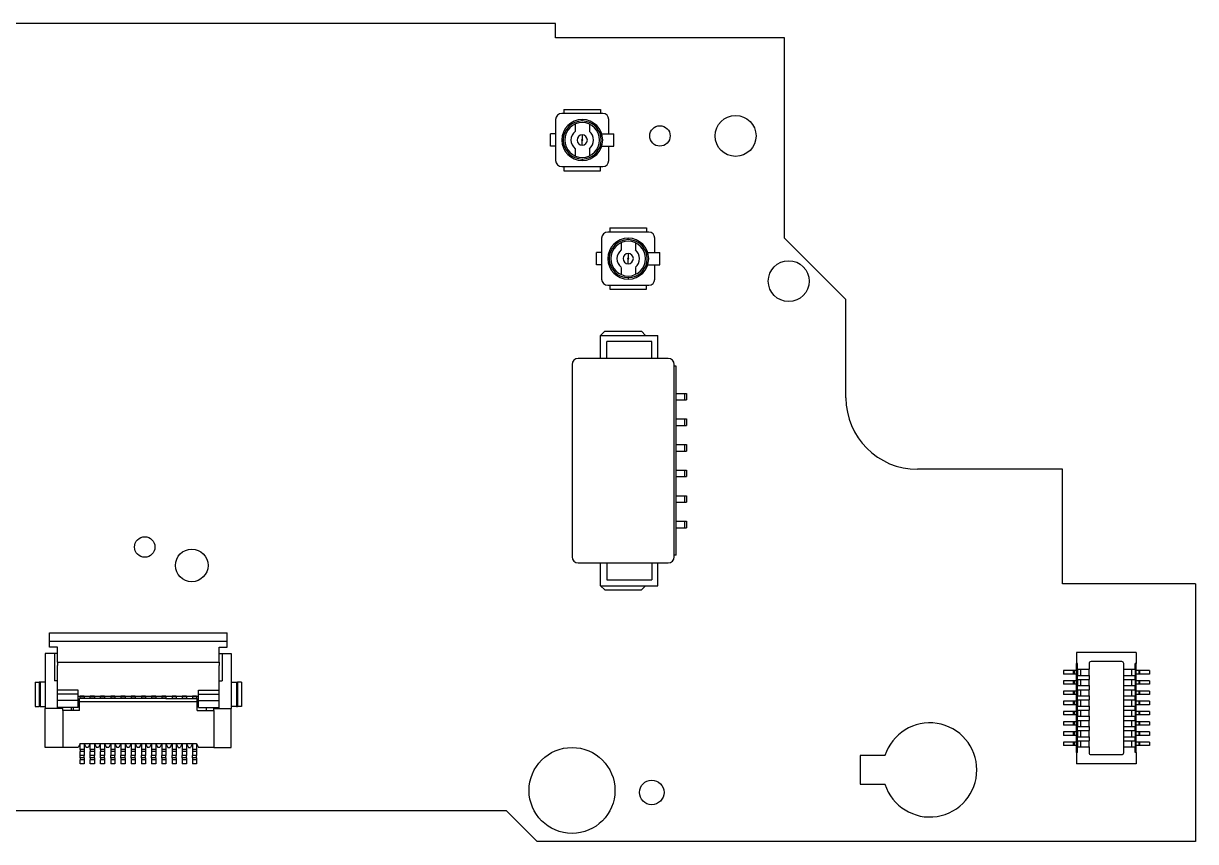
# Model space of a CAD drawing. Header units: millimetres. Extents: x -32 to 136, y -4 to 158.
# Drawn here: x 107.72 to 136.39, y 138.13 to 158.13 of the extents above; entities that cross this region are included whole.
import ezdxf

# ---------------------------------------------------------------- set-up
doc = ezdxf.new("R2010")
doc.units = ezdxf.units.MM

msp = doc.modelspace()

# ---------------------------------------------------------------- linework, layer by layer
at = {"color": 7, "linetype": 'Continuous', "lineweight": 25}
for p, q in [((120.741, 158.135), (86.641, 158.135)), ((120.741, 157.785), (120.741, 158.135)), ((126.341, 157.785), (120.741, 157.785)), ((126.341, 152.885), (126.341, 157.785)), ((120.941, 156.035), (121.841, 156.035)), ((120.941, 156.035), (120.941, 155.935)), ((121.841, 156.035), (121.841, 155.935)), ((120.741, 155.785), (120.741, 154.785)), ((121.891, 155.935), (120.891, 155.935)), ((121.216, 155.672), (121.216, 155.497)), ((121.391, 155.75), (121.391, 155.785)), ((121.566, 155.672), (121.566, 155.497)), ((122.041, 155.435), (122.041, 155.785)), ((120.616, 155.135), (120.616, 155.435)), ((120.741, 155.435), (120.616, 155.435)), ((121.391, 155.41), (121.391, 155.3)), ((121.868, 155.435), (122.041, 155.435)), ((122.041, 155.435), (122.166, 155.435)), ((122.166, 155.135), (122.166, 155.435)), ((120.741, 155.135), (120.616, 155.135)), ((121.391, 155.16), (121.391, 155.27)), ((121.868, 155.135), (122.041, 155.135)), ((122.041, 154.785), (122.041, 155.135)), ((122.041, 155.135), (122.166, 155.135)), ((121.216, 155.072), (121.216, 154.897)), ((121.391, 154.82), (121.391, 154.785)), ((121.566, 155.072), (121.566, 154.897)), ((120.891, 154.635), (121.891, 154.635)), ((120.941, 154.635), (120.941, 154.535)), ((120.941, 154.535), (121.841, 154.535)), ((121.841, 154.535), (121.841, 154.635)), ((122.066, 153.135), (122.066, 153.035)), ((122.066, 153.135), (122.966, 153.135)), ((122.966, 153.135), (122.966, 153.035)), ((121.866, 152.885), (121.866, 151.885)), ((123.016, 153.035), (122.016, 153.035)), ((122.516, 152.85), (122.516, 152.885)), ((123.166, 152.535), (123.166, 152.885)), ((127.841, 151.385), (126.341, 152.885)), ((121.741, 152.235), (121.741, 152.535)), ((121.866, 152.535), (121.741, 152.535)), ((122.341, 152.772), (122.341, 152.597)), ((122.516, 152.51), (122.516, 152.4)), ((122.691, 152.772), (122.691, 152.597)), ((122.993, 152.535), (123.166, 152.535)), ((123.166, 152.535), (123.291, 152.535)), ((123.291, 152.235), (123.291, 152.535)), ((121.866, 152.235), (121.741, 152.235)), ((122.516, 152.26), (122.516, 152.37)), ((122.993, 152.235), (123.166, 152.235)), ((123.166, 151.885), (123.166, 152.235)), ((123.166, 152.235), (123.291, 152.235)), ((122.341, 152.172), (122.341, 151.997)), ((122.691, 152.172), (122.691, 151.997)), ((122.016, 151.735), (123.016, 151.735)), ((122.066, 151.735), (122.066, 151.635)), ((122.516, 151.92), (122.516, 151.885)), ((122.966, 151.635), (122.966, 151.735)), ((122.066, 151.635), (122.966, 151.635)), ((127.841, 148.985), (127.841, 151.385)), ((121.841, 150.51), (121.941, 150.61)), ((121.841, 150.51), (123.241, 150.51)), ((121.841, 149.947), (121.841, 150.51)), ((121.941, 150.61), (122.841, 150.61)), ((122.941, 150.51), (122.841, 150.61)), ((123.241, 149.947), (123.241, 150.51)), ((123.091, 150.36), (121.991, 150.36)), ((121.991, 149.947), (121.991, 150.36)), ((123.091, 149.947), (123.091, 150.36)), ((123.491, 149.947), (121.291, 149.947)), ((121.141, 149.797), (121.141, 145.097)), ((123.641, 145.097), (123.641, 149.797)), ((123.691, 149.76), (123.641, 149.76)), ((123.691, 145.135), (123.691, 149.76)), ((123.691, 149.09), (123.891, 149.09)), ((123.891, 149.09), (123.891, 148.93)), ((123.891, 149.09), (123.941, 149.09)), ((123.941, 149.09), (123.941, 148.93)), ((123.691, 148.93), (123.891, 148.93)), ((123.891, 148.93), (123.941, 148.93)), ((123.691, 148.465), (123.891, 148.465)), ((123.691, 148.305), (123.891, 148.305)), ((123.891, 148.465), (123.891, 148.305)), ((123.891, 148.465), (123.941, 148.465)), ((123.891, 148.305), (123.941, 148.305)), ((123.941, 148.465), (123.941, 148.305)), ((123.691, 147.84), (123.891, 147.84)), ((123.691, 147.68), (123.891, 147.68)), ((123.891, 147.84), (123.891, 147.68)), ((123.891, 147.84), (123.941, 147.84)), ((123.891, 147.68), (123.941, 147.68)), ((123.941, 147.84), (123.941, 147.68)), ((123.691, 147.215), (123.891, 147.215)), ((123.891, 147.215), (123.891, 147.055)), ((123.891, 147.215), (123.941, 147.215)), ((123.941, 147.215), (123.941, 147.055)), ((133.141, 147.235), (129.591, 147.235)), ((133.141, 144.435), (133.141, 147.235)), ((123.691, 147.055), (123.891, 147.055)), ((123.891, 147.055), (123.941, 147.055)), ((123.691, 146.59), (123.891, 146.59)), ((123.891, 146.59), (123.891, 146.43)), ((123.891, 146.59), (123.941, 146.59)), ((123.941, 146.59), (123.941, 146.43)), ((123.691, 146.43), (123.891, 146.43)), ((123.891, 146.43), (123.941, 146.43)), ((123.691, 145.965), (123.891, 145.965)), ((123.891, 145.965), (123.891, 145.805)), ((123.891, 145.965), (123.941, 145.965)), ((123.941, 145.965), (123.941, 145.805)), ((123.691, 145.805), (123.891, 145.805)), ((123.891, 145.805), (123.941, 145.805)), ((123.691, 145.135), (123.641, 145.135)), ((121.291, 144.947), (123.491, 144.947)), ((121.841, 144.385), (121.841, 144.947)), ((121.991, 144.947), (121.991, 144.535)), ((123.091, 144.947), (123.091, 144.535)), ((123.241, 144.385), (123.241, 144.947)), ((121.991, 144.535), (123.091, 144.535)), ((121.841, 144.385), (123.241, 144.385)), ((121.841, 144.385), (121.941, 144.285)), ((121.941, 144.285), (122.841, 144.285)), ((122.941, 144.385), (122.841, 144.285)), ((136.391, 144.435), (133.141, 144.435)), ((136.391, 144.435), (136.391, 138.135)), ((108.359, 143.235), (112.709, 143.235)), ((108.359, 143.035), (108.359, 143.235)), ((112.709, 143.035), (112.709, 143.235)), ((108.359, 143.035), (112.709, 143.035)), ((108.359, 142.885), (108.359, 143.035)), ((108.559, 142.885), (108.359, 142.885)), ((108.559, 142.52), (108.559, 142.885)), ((112.509, 142.885), (112.709, 142.885)), ((112.509, 142.52), (112.509, 142.885)), ((112.709, 142.885), (112.709, 143.035)), ((133.481, 142.76), (133.481, 142.485)), ((134.941, 142.76), (133.481, 142.76)), ((134.941, 142.76), (134.941, 142.485)), ((108.259, 142.735), (108.259, 141.385)), ((108.484, 142.735), (108.259, 142.735)), ((108.484, 142.735), (108.484, 142.06)), ((108.559, 142.735), (108.484, 142.735)), ((108.559, 142.52), (112.509, 142.52)), ((108.559, 142.52), (108.559, 142.442)), ((112.509, 142.735), (112.584, 142.735)), ((112.509, 142.52), (112.509, 142.442)), ((112.584, 142.735), (112.584, 142.06)), ((112.584, 142.735), (112.809, 142.735)), ((112.809, 142.735), (112.809, 141.385)), ((133.506, 142.485), (133.481, 142.485)), ((133.481, 140.31), (133.481, 142.485)), ((133.506, 142.347), (133.506, 142.485)), ((133.786, 142.485), (133.786, 142.347)), ((134.586, 142.535), (133.836, 142.535)), ((134.636, 142.347), (134.636, 142.485)), ((134.941, 142.485), (134.916, 142.485)), ((134.916, 142.347), (134.916, 142.485)), ((134.941, 140.31), (134.941, 142.485)), ((108.559, 142.06), (108.559, 142.442)), ((112.509, 142.06), (112.509, 142.442)), ((133.161, 142.315), (133.161, 142.23)), ((133.401, 142.315), (133.161, 142.315)), ((133.401, 142.23), (133.161, 142.23)), ((133.401, 142.315), (133.401, 142.23)), ((133.421, 142.315), (133.401, 142.315)), ((133.421, 142.23), (133.401, 142.23)), ((133.421, 142.315), (133.421, 142.23)), ((133.481, 142.315), (133.421, 142.315)), ((133.481, 142.23), (133.421, 142.23)), ((133.506, 142.347), (133.786, 142.347)), ((133.506, 142.347), (133.506, 142.197)), ((133.506, 142.197), (133.786, 142.197)), ((133.506, 142.097), (133.506, 142.197)), ((133.586, 142.197), (133.586, 142.347)), ((133.786, 142.197), (133.786, 142.347)), ((133.786, 142.197), (133.786, 142.097)), ((134.636, 142.347), (134.916, 142.347)), ((134.636, 142.197), (134.636, 142.347)), ((134.636, 142.197), (134.916, 142.197)), ((134.636, 142.097), (134.636, 142.197)), ((134.836, 142.197), (134.836, 142.347)), ((134.916, 142.347), (134.916, 142.197)), ((134.916, 142.097), (134.916, 142.197)), ((135.001, 142.315), (134.941, 142.315)), ((135.001, 142.23), (134.941, 142.23)), ((135.001, 142.315), (135.001, 142.23)), ((135.021, 142.315), (135.001, 142.315)), ((135.021, 142.23), (135.001, 142.23)), ((135.021, 142.315), (135.021, 142.23)), ((135.261, 142.315), (135.021, 142.315)), ((135.261, 142.23), (135.021, 142.23)), ((135.261, 142.315), (135.261, 142.23)), ((108.009, 142.035), (108.109, 142.035)), ((108.009, 142.035), (108.009, 141.435)), ((108.109, 142.035), (108.109, 141.435)), ((108.134, 142.035), (108.109, 142.035)), ((108.134, 142.035), (108.134, 141.435)), ((108.259, 142.035), (108.134, 142.035)), ((108.559, 142.06), (108.484, 142.06)), ((108.559, 141.385), (108.559, 142.06)), ((112.509, 141.385), (112.509, 142.06)), ((112.509, 142.06), (112.584, 142.06)), ((112.809, 142.035), (112.934, 142.035)), ((112.934, 142.035), (112.934, 141.435)), ((112.934, 142.035), (112.959, 142.035)), ((113.059, 142.035), (112.959, 142.035)), ((112.959, 142.035), (112.959, 141.435)), ((113.059, 142.035), (113.059, 141.435)), ((133.161, 142.065), (133.161, 141.98)), ((133.401, 142.065), (133.161, 142.065)), ((133.401, 141.98), (133.161, 141.98)), ((133.401, 142.065), (133.401, 141.98)), ((133.421, 142.065), (133.401, 142.065)), ((133.421, 141.98), (133.401, 141.98)), ((133.421, 142.065), (133.421, 141.98)), ((133.481, 142.065), (133.421, 142.065)), ((133.481, 141.98), (133.421, 141.98)), ((133.506, 142.097), (133.786, 142.097)), ((133.506, 142.097), (133.506, 141.947)), ((133.506, 141.947), (133.786, 141.947)), ((133.506, 141.847), (133.506, 141.947)), ((133.586, 141.947), (133.586, 142.097)), ((133.786, 141.947), (133.786, 142.097)), ((133.786, 141.947), (133.786, 141.847)), ((134.636, 142.097), (134.916, 142.097)), ((134.636, 141.947), (134.636, 142.097)), ((134.636, 141.947), (134.916, 141.947)), ((134.636, 141.847), (134.636, 141.947)), ((134.836, 141.947), (134.836, 142.097)), ((134.916, 142.097), (134.916, 141.947)), ((134.916, 141.847), (134.916, 141.947)), ((135.001, 142.065), (134.941, 142.065)), ((135.001, 141.98), (134.941, 141.98)), ((135.001, 142.065), (135.001, 141.98)), ((135.021, 142.065), (135.001, 142.065)), ((135.021, 141.98), (135.001, 141.98)), ((135.021, 142.065), (135.021, 141.98)), ((135.261, 142.065), (135.021, 142.065)), ((135.261, 141.98), (135.021, 141.98)), ((135.261, 142.065), (135.261, 141.98)), ((109.059, 141.835), (108.559, 141.835)), ((109.059, 141.735), (108.559, 141.735)), ((109.059, 141.735), (109.059, 141.835)), ((109.059, 141.585), (109.059, 141.735)), ((109.059, 141.685), (109.109, 141.685)), ((109.109, 141.635), (109.096, 141.635)), ((109.096, 141.548), (109.096, 141.635)), ((109.209, 141.685), (109.109, 141.685)), ((109.109, 141.671), (109.109, 141.685)), ((109.209, 141.671), (109.109, 141.671)), ((109.109, 141.635), (109.109, 141.671)), ((109.11, 141.635), (109.109, 141.635)), ((109.207, 141.635), (109.11, 141.635)), ((109.36, 141.635), (109.207, 141.635)), ((109.209, 141.671), (109.209, 141.685)), ((109.209, 141.685), (109.359, 141.685)), ((109.209, 141.671), (109.209, 141.635)), ((109.459, 141.685), (109.359, 141.685)), ((109.359, 141.671), (109.359, 141.685)), ((109.359, 141.635), (109.359, 141.671)), ((109.459, 141.671), (109.359, 141.671)), ((109.457, 141.635), (109.36, 141.635)), ((109.61, 141.635), (109.457, 141.635)), ((109.459, 141.671), (109.459, 141.685)), ((109.459, 141.685), (109.609, 141.685)), ((109.459, 141.671), (109.459, 141.635)), ((109.709, 141.685), (109.609, 141.685)), ((109.609, 141.671), (109.609, 141.685)), ((109.609, 141.635), (109.609, 141.671)), ((109.709, 141.671), (109.609, 141.671)), ((109.707, 141.635), (109.61, 141.635)), ((109.86, 141.635), (109.707, 141.635)), ((109.709, 141.671), (109.709, 141.685)), ((109.709, 141.685), (109.859, 141.685)), ((109.709, 141.671), (109.709, 141.635)), ((109.959, 141.685), (109.859, 141.685)), ((109.859, 141.671), (109.859, 141.685)), ((109.859, 141.671), (109.859, 141.635)), ((109.959, 141.671), (109.859, 141.671)), ((109.957, 141.635), (109.86, 141.635)), ((110.11, 141.635), (109.957, 141.635)), ((109.959, 141.671), (109.959, 141.685)), ((109.959, 141.685), (110.109, 141.685)), ((109.959, 141.671), (109.959, 141.635)), ((110.209, 141.685), (110.109, 141.685)), ((110.109, 141.671), (110.109, 141.685)), ((110.109, 141.671), (110.109, 141.635)), ((110.209, 141.671), (110.109, 141.671)), ((110.207, 141.635), (110.11, 141.635)), ((110.36, 141.635), (110.207, 141.635)), ((110.209, 141.671), (110.209, 141.685)), ((110.209, 141.685), (110.359, 141.685)), ((110.209, 141.671), (110.209, 141.635)), ((110.459, 141.685), (110.359, 141.685)), ((110.359, 141.671), (110.359, 141.685)), ((110.359, 141.671), (110.359, 141.635)), ((110.459, 141.671), (110.359, 141.671)), ((110.457, 141.635), (110.36, 141.635)), ((110.61, 141.635), (110.457, 141.635)), ((110.459, 141.671), (110.459, 141.685)), ((110.459, 141.685), (110.609, 141.685)), ((110.459, 141.671), (110.459, 141.635)), ((110.709, 141.685), (110.609, 141.685)), ((110.609, 141.671), (110.609, 141.685)), ((110.609, 141.671), (110.609, 141.635)), ((110.709, 141.671), (110.609, 141.671)), ((110.707, 141.635), (110.61, 141.635)), ((110.86, 141.635), (110.707, 141.635)), ((110.709, 141.671), (110.709, 141.685)), ((110.709, 141.685), (110.859, 141.685)), ((110.709, 141.671), (110.709, 141.635)), ((110.959, 141.685), (110.859, 141.685)), ((110.859, 141.671), (110.859, 141.685)), ((110.859, 141.671), (110.859, 141.635)), ((110.959, 141.671), (110.859, 141.671)), ((110.957, 141.635), (110.86, 141.635)), ((111.11, 141.635), (110.957, 141.635)), ((110.959, 141.671), (110.959, 141.685)), ((110.959, 141.685), (111.109, 141.685)), ((110.959, 141.671), (110.959, 141.635)), ((111.209, 141.685), (111.109, 141.685)), ((111.109, 141.671), (111.109, 141.685)), ((111.109, 141.671), (111.109, 141.635)), ((111.209, 141.671), (111.109, 141.671)), ((111.207, 141.635), (111.11, 141.635)), ((111.207, 141.635), (111.36, 141.635)), ((111.209, 141.671), (111.209, 141.685)), ((111.209, 141.685), (111.359, 141.685)), ((111.209, 141.671), (111.209, 141.635)), ((111.459, 141.685), (111.359, 141.685)), ((111.359, 141.671), (111.359, 141.685)), ((111.359, 141.671), (111.359, 141.635)), ((111.459, 141.671), (111.359, 141.671)), ((111.36, 141.635), (111.457, 141.635)), ((111.457, 141.635), (111.61, 141.635)), ((111.459, 141.671), (111.459, 141.685)), ((111.459, 141.685), (111.609, 141.685)), ((111.459, 141.671), (111.459, 141.635)), ((111.709, 141.685), (111.609, 141.685)), ((111.609, 141.671), (111.609, 141.685)), ((111.609, 141.671), (111.609, 141.635)), ((111.709, 141.671), (111.609, 141.671)), ((111.61, 141.635), (111.707, 141.635)), ((111.707, 141.635), (111.86, 141.635)), ((111.709, 141.671), (111.709, 141.685)), ((111.709, 141.685), (111.859, 141.685)), ((111.709, 141.671), (111.709, 141.635)), ((111.959, 141.685), (111.859, 141.685)), ((111.859, 141.671), (111.859, 141.685)), ((111.859, 141.671), (111.859, 141.635)), ((111.959, 141.671), (111.859, 141.671)), ((111.86, 141.635), (111.971, 141.635)), ((111.959, 141.671), (111.959, 141.685)), ((111.959, 141.685), (112.009, 141.685)), ((111.959, 141.671), (111.959, 141.635)), ((111.971, 141.548), (111.971, 141.635)), ((112.009, 141.835), (112.509, 141.835)), ((112.009, 141.735), (112.009, 141.835)), ((112.009, 141.735), (112.509, 141.735)), ((112.009, 141.585), (112.009, 141.735)), ((133.161, 141.815), (133.161, 141.73)), ((133.401, 141.815), (133.161, 141.815)), ((133.401, 141.73), (133.161, 141.73)), ((133.401, 141.815), (133.401, 141.73)), ((133.421, 141.815), (133.401, 141.815)), ((133.421, 141.73), (133.401, 141.73)), ((133.481, 141.815), (133.421, 141.815)), ((133.421, 141.815), (133.421, 141.73)), ((133.481, 141.73), (133.421, 141.73)), ((133.506, 141.847), (133.786, 141.847)), ((133.506, 141.847), (133.506, 141.697)), ((133.506, 141.697), (133.786, 141.697)), ((133.506, 141.597), (133.506, 141.697)), ((133.586, 141.697), (133.586, 141.847)), ((133.786, 141.697), (133.786, 141.847)), ((133.786, 141.697), (133.786, 141.597)), ((134.636, 141.847), (134.916, 141.847)), ((134.636, 141.697), (134.636, 141.847)), ((134.636, 141.697), (134.916, 141.697)), ((134.636, 141.597), (134.636, 141.697)), ((134.836, 141.697), (134.836, 141.847)), ((134.916, 141.847), (134.916, 141.697)), ((134.916, 141.597), (134.916, 141.697)), ((135.001, 141.815), (134.941, 141.815)), ((135.001, 141.73), (134.941, 141.73)), ((135.001, 141.815), (135.001, 141.73)), ((135.021, 141.815), (135.001, 141.815)), ((135.021, 141.73), (135.001, 141.73)), ((135.021, 141.815), (135.021, 141.73)), ((135.261, 141.815), (135.021, 141.815)), ((135.261, 141.73), (135.021, 141.73)), ((135.261, 141.815), (135.261, 141.73)), ((108.009, 141.435), (108.109, 141.435)), ((108.134, 141.435), (108.109, 141.435)), ((108.134, 141.435), (108.259, 141.435)), ((108.559, 141.385), (108.259, 141.385)), ((108.259, 140.435), (108.259, 141.385)), ((109.059, 141.585), (108.559, 141.585)), ((108.947, 141.41), (108.559, 141.41)), ((108.684, 141.385), (108.559, 141.385)), ((108.684, 141.335), (108.684, 141.385)), ((109.096, 141.335), (108.684, 141.335)), ((108.684, 141.335), (108.684, 140.435)), ((108.891, 141.41), (108.891, 141.335)), ((109.059, 141.41), (108.947, 141.41)), ((108.947, 141.335), (108.947, 141.41)), ((109.059, 141.41), (109.059, 141.585)), ((109.096, 141.335), (109.096, 141.548)), ((111.971, 141.548), (109.096, 141.548)), ((111.971, 141.335), (111.971, 141.548)), ((111.971, 141.335), (112.384, 141.335)), ((112.009, 141.585), (112.509, 141.585)), ((112.009, 141.41), (112.009, 141.585)), ((112.009, 141.41), (112.197, 141.41)), ((112.197, 141.41), (112.509, 141.41)), ((112.197, 141.41), (112.197, 141.335)), ((112.384, 141.385), (112.509, 141.385)), ((112.384, 141.335), (112.384, 141.385)), ((112.384, 141.335), (112.384, 140.435)), ((112.509, 141.385), (112.809, 141.385)), ((112.934, 141.435), (112.809, 141.435)), ((112.809, 140.435), (112.809, 141.385)), ((112.934, 141.435), (112.959, 141.435)), ((113.059, 141.435), (112.959, 141.435)), ((133.161, 141.565), (133.161, 141.48)), ((133.401, 141.565), (133.161, 141.565)), ((133.401, 141.48), (133.161, 141.48)), ((133.401, 141.565), (133.401, 141.48)), ((133.421, 141.565), (133.401, 141.565)), ((133.421, 141.48), (133.401, 141.48)), ((133.481, 141.565), (133.421, 141.565)), ((133.421, 141.565), (133.421, 141.48)), ((133.481, 141.48), (133.421, 141.48)), ((133.506, 141.597), (133.786, 141.597)), ((133.506, 141.597), (133.506, 141.447)), ((133.506, 141.447), (133.786, 141.447)), ((133.506, 141.347), (133.506, 141.447)), ((133.506, 141.347), (133.786, 141.347)), ((133.506, 141.347), (133.506, 141.197)), ((133.586, 141.447), (133.586, 141.597)), ((133.586, 141.197), (133.586, 141.347)), ((133.786, 141.447), (133.786, 141.597)), ((133.786, 141.447), (133.786, 141.347)), ((133.786, 141.197), (133.786, 141.347)), ((134.636, 141.597), (134.916, 141.597)), ((134.636, 141.447), (134.636, 141.597)), ((134.636, 141.447), (134.916, 141.447)), ((134.636, 141.347), (134.636, 141.447)), ((134.636, 141.347), (134.916, 141.347)), ((134.636, 141.197), (134.636, 141.347)), ((134.836, 141.447), (134.836, 141.597)), ((134.836, 141.197), (134.836, 141.347)), ((134.916, 141.597), (134.916, 141.447)), ((134.916, 141.347), (134.916, 141.447)), ((134.916, 141.347), (134.916, 141.197)), ((135.001, 141.565), (134.941, 141.565)), ((135.001, 141.48), (134.941, 141.48)), ((135.001, 141.565), (135.001, 141.48)), ((135.021, 141.565), (135.001, 141.565)), ((135.021, 141.48), (135.001, 141.48)), ((135.021, 141.565), (135.021, 141.48)), ((135.261, 141.565), (135.021, 141.565)), ((135.261, 141.48), (135.021, 141.48)), ((135.261, 141.565), (135.261, 141.48)), ((133.161, 141.315), (133.161, 141.23)), ((133.401, 141.315), (133.161, 141.315)), ((133.401, 141.23), (133.161, 141.23)), ((133.161, 141.065), (133.161, 140.98)), ((133.401, 141.065), (133.161, 141.065)), ((133.401, 141.315), (133.401, 141.23)), ((133.421, 141.315), (133.401, 141.315)), ((133.421, 141.23), (133.401, 141.23)), ((133.401, 141.065), (133.401, 140.98)), ((133.421, 141.065), (133.401, 141.065)), ((133.481, 141.315), (133.421, 141.315)), ((133.421, 141.315), (133.421, 141.23)), ((133.481, 141.23), (133.421, 141.23)), ((133.481, 141.065), (133.421, 141.065)), ((133.421, 141.065), (133.421, 140.98)), ((133.506, 141.197), (133.786, 141.197)), ((133.506, 141.097), (133.506, 141.197)), ((133.506, 141.097), (133.786, 141.097)), ((133.506, 141.097), (133.506, 140.947)), ((133.586, 140.947), (133.586, 141.097)), ((133.786, 141.197), (133.786, 141.097)), ((133.786, 140.947), (133.786, 141.097)), ((134.636, 141.197), (134.916, 141.197)), ((134.636, 141.097), (134.636, 141.197)), ((134.636, 141.097), (134.916, 141.097)), ((134.636, 140.947), (134.636, 141.097)), ((134.836, 140.947), (134.836, 141.097)), ((134.916, 141.097), (134.916, 141.197)), ((134.916, 141.097), (134.916, 140.947)), ((135.001, 141.315), (134.941, 141.315)), ((135.001, 141.23), (134.941, 141.23)), ((135.001, 141.065), (134.941, 141.065)), ((135.001, 141.315), (135.001, 141.23)), ((135.021, 141.315), (135.001, 141.315)), ((135.021, 141.23), (135.001, 141.23)), ((135.001, 141.065), (135.001, 140.98)), ((135.021, 141.065), (135.001, 141.065)), ((135.021, 141.315), (135.021, 141.23)), ((135.261, 141.315), (135.021, 141.315)), ((135.261, 141.23), (135.021, 141.23)), ((135.021, 141.065), (135.021, 140.98)), ((135.261, 141.065), (135.021, 141.065)), ((135.261, 141.315), (135.261, 141.23)), ((135.261, 141.065), (135.261, 140.98)), ((133.401, 140.98), (133.161, 140.98)), ((133.161, 140.815), (133.161, 140.73)), ((133.401, 140.815), (133.161, 140.815)), ((133.421, 140.98), (133.401, 140.98)), ((133.401, 140.815), (133.401, 140.73)), ((133.421, 140.815), (133.401, 140.815)), ((133.481, 140.98), (133.421, 140.98)), ((133.481, 140.815), (133.421, 140.815)), ((133.421, 140.815), (133.421, 140.73)), ((133.506, 140.947), (133.786, 140.947)), ((133.506, 140.847), (133.506, 140.947)), ((133.506, 140.847), (133.786, 140.847)), ((133.506, 140.847), (133.506, 140.697)), ((133.586, 140.697), (133.586, 140.847)), ((133.786, 140.947), (133.786, 140.847)), ((133.786, 140.697), (133.786, 140.847)), ((134.636, 140.947), (134.916, 140.947)), ((134.636, 140.847), (134.636, 140.947)), ((134.636, 140.847), (134.916, 140.847)), ((134.636, 140.697), (134.636, 140.847)), ((134.836, 140.697), (134.836, 140.847)), ((134.916, 140.847), (134.916, 140.947)), ((134.916, 140.847), (134.916, 140.697)), ((135.001, 140.98), (134.941, 140.98)), ((135.001, 140.815), (134.941, 140.815)), ((135.021, 140.98), (135.001, 140.98)), ((135.001, 140.815), (135.001, 140.73)), ((135.021, 140.815), (135.001, 140.815)), ((135.261, 140.98), (135.021, 140.98)), ((135.021, 140.815), (135.021, 140.73)), ((135.261, 140.815), (135.021, 140.815)), ((135.261, 140.815), (135.261, 140.73)), ((109.109, 140.532), (109.059, 140.435)), ((109.109, 140.535), (111.957, 140.535)), ((109.109, 140.532), (109.109, 140.535)), ((109.109, 140.385), (109.109, 140.532)), ((109.209, 140.535), (109.209, 140.385)), ((109.209, 140.532), (109.259, 140.435)), ((109.359, 140.532), (109.309, 140.435)), ((109.359, 140.385), (109.359, 140.535)), ((109.459, 140.535), (109.459, 140.385)), ((109.459, 140.532), (109.509, 140.435)), ((109.609, 140.532), (109.559, 140.435)), ((109.609, 140.385), (109.609, 140.535)), ((109.709, 140.535), (109.709, 140.385)), ((109.709, 140.532), (109.759, 140.435)), ((109.859, 140.532), (109.809, 140.435)), ((109.859, 140.535), (109.859, 140.385)), ((109.959, 140.535), (109.959, 140.385)), ((109.959, 140.532), (110.009, 140.435)), ((110.109, 140.532), (110.059, 140.435)), ((110.109, 140.535), (110.109, 140.385)), ((110.209, 140.535), (110.209, 140.385)), ((110.209, 140.532), (110.259, 140.435)), ((110.359, 140.532), (110.309, 140.435)), ((110.359, 140.535), (110.359, 140.385)), ((110.459, 140.535), (110.459, 140.385)), ((110.459, 140.532), (110.509, 140.435)), ((110.609, 140.532), (110.559, 140.435)), ((110.609, 140.535), (110.609, 140.385)), ((110.709, 140.535), (110.709, 140.385)), ((110.709, 140.532), (110.759, 140.435)), ((110.859, 140.532), (110.809, 140.435)), ((110.859, 140.535), (110.859, 140.385)), ((110.959, 140.535), (110.959, 140.385)), ((110.959, 140.532), (111.009, 140.435)), ((111.109, 140.532), (111.059, 140.435)), ((111.109, 140.535), (111.109, 140.385)), ((111.209, 140.535), (111.209, 140.385)), ((111.209, 140.532), (111.259, 140.435)), ((111.359, 140.532), (111.309, 140.435)), ((111.359, 140.535), (111.359, 140.385)), ((111.459, 140.535), (111.459, 140.385)), ((111.459, 140.532), (111.509, 140.435)), ((111.609, 140.532), (111.559, 140.435)), ((111.609, 140.535), (111.609, 140.385)), ((111.709, 140.535), (111.709, 140.385)), ((111.709, 140.532), (111.759, 140.435)), ((111.859, 140.532), (111.809, 140.435)), ((111.859, 140.535), (111.859, 140.385)), ((111.957, 140.535), (112.009, 140.435)), ((111.959, 140.532), (111.959, 140.385)), ((133.401, 140.73), (133.161, 140.73)), ((133.161, 140.565), (133.161, 140.48)), ((133.401, 140.565), (133.161, 140.565)), ((133.401, 140.48), (133.161, 140.48)), ((133.421, 140.73), (133.401, 140.73)), ((133.401, 140.565), (133.401, 140.48)), ((133.421, 140.565), (133.401, 140.565)), ((133.421, 140.48), (133.401, 140.48)), ((133.481, 140.73), (133.421, 140.73)), ((133.481, 140.565), (133.421, 140.565)), ((133.421, 140.565), (133.421, 140.48)), ((133.481, 140.48), (133.421, 140.48)), ((133.506, 140.697), (133.786, 140.697)), ((133.506, 140.597), (133.506, 140.697)), ((133.506, 140.597), (133.786, 140.597)), ((133.506, 140.597), (133.506, 140.447)), ((133.586, 140.447), (133.586, 140.597)), ((133.786, 140.697), (133.786, 140.597)), ((133.786, 140.447), (133.786, 140.597)), ((134.636, 140.697), (134.916, 140.697)), ((134.636, 140.597), (134.636, 140.697)), ((134.636, 140.597), (134.916, 140.597)), ((134.636, 140.447), (134.636, 140.597)), ((134.836, 140.447), (134.836, 140.597)), ((134.916, 140.597), (134.916, 140.697)), ((134.916, 140.597), (134.916, 140.447)), ((135.001, 140.73), (134.941, 140.73)), ((135.001, 140.565), (134.941, 140.565)), ((135.001, 140.48), (134.941, 140.48)), ((135.021, 140.73), (135.001, 140.73)), ((135.001, 140.565), (135.001, 140.48)), ((135.021, 140.565), (135.001, 140.565)), ((135.021, 140.48), (135.001, 140.48)), ((135.261, 140.73), (135.021, 140.73)), ((135.021, 140.565), (135.021, 140.48)), ((135.261, 140.565), (135.021, 140.565)), ((135.261, 140.48), (135.021, 140.48)), ((135.261, 140.565), (135.261, 140.48)), ((108.684, 140.435), (108.259, 140.435)), ((109.059, 140.435), (108.684, 140.435)), ((109.209, 140.385), (109.109, 140.385)), ((109.109, 140.385), (109.109, 140.335)), ((109.209, 140.335), (109.109, 140.335)), ((109.109, 140.235), (109.109, 140.335)), ((109.209, 140.235), (109.109, 140.235)), ((109.109, 140.185), (109.109, 140.235)), ((109.209, 140.185), (109.109, 140.185)), ((109.109, 140.185), (109.109, 140.135)), ((109.209, 140.385), (109.209, 140.335)), ((109.209, 140.335), (109.209, 140.235)), ((109.209, 140.185), (109.209, 140.235)), ((109.209, 140.185), (109.209, 140.135)), ((109.309, 140.435), (109.259, 140.435)), ((109.459, 140.385), (109.359, 140.385)), ((109.359, 140.385), (109.359, 140.335)), ((109.459, 140.335), (109.359, 140.335)), ((109.359, 140.235), (109.359, 140.335)), ((109.459, 140.235), (109.359, 140.235)), ((109.359, 140.185), (109.359, 140.235)), ((109.459, 140.185), (109.359, 140.185)), ((109.359, 140.185), (109.359, 140.135)), ((109.459, 140.385), (109.459, 140.335)), ((109.459, 140.335), (109.459, 140.235)), ((109.459, 140.185), (109.459, 140.235)), ((109.459, 140.185), (109.459, 140.135)), ((109.559, 140.435), (109.509, 140.435)), ((109.709, 140.385), (109.609, 140.385)), ((109.609, 140.385), (109.609, 140.335)), ((109.709, 140.335), (109.609, 140.335)), ((109.609, 140.235), (109.609, 140.335)), ((109.709, 140.235), (109.609, 140.235)), ((109.609, 140.185), (109.609, 140.235)), ((109.709, 140.185), (109.609, 140.185)), ((109.609, 140.185), (109.609, 140.135)), ((109.709, 140.385), (109.709, 140.335)), ((109.709, 140.335), (109.709, 140.235)), ((109.709, 140.185), (109.709, 140.235)), ((109.709, 140.185), (109.709, 140.135)), ((109.809, 140.435), (109.759, 140.435)), ((109.959, 140.385), (109.859, 140.385)), ((109.859, 140.385), (109.859, 140.335)), ((109.959, 140.335), (109.859, 140.335)), ((109.859, 140.335), (109.859, 140.235)), ((109.959, 140.235), (109.859, 140.235)), ((109.859, 140.185), (109.859, 140.235)), ((109.959, 140.185), (109.859, 140.185)), ((109.859, 140.185), (109.859, 140.135)), ((109.959, 140.385), (109.959, 140.335)), ((109.959, 140.335), (109.959, 140.235)), ((109.959, 140.185), (109.959, 140.235)), ((109.959, 140.185), (109.959, 140.135)), ((110.059, 140.435), (110.009, 140.435)), ((110.209, 140.385), (110.109, 140.385)), ((110.109, 140.385), (110.109, 140.335)), ((110.209, 140.335), (110.109, 140.335)), ((110.109, 140.335), (110.109, 140.235)), ((110.209, 140.235), (110.109, 140.235)), ((110.109, 140.185), (110.109, 140.235)), ((110.209, 140.185), (110.109, 140.185)), ((110.109, 140.185), (110.109, 140.135)), ((110.209, 140.385), (110.209, 140.335)), ((110.209, 140.335), (110.209, 140.235)), ((110.209, 140.185), (110.209, 140.235)), ((110.209, 140.185), (110.209, 140.135)), ((110.309, 140.435), (110.259, 140.435)), ((110.459, 140.385), (110.359, 140.385)), ((110.359, 140.385), (110.359, 140.335)), ((110.459, 140.335), (110.359, 140.335)), ((110.359, 140.335), (110.359, 140.235)), ((110.459, 140.235), (110.359, 140.235)), ((110.359, 140.185), (110.359, 140.235)), ((110.459, 140.185), (110.359, 140.185)), ((110.359, 140.185), (110.359, 140.135)), ((110.459, 140.385), (110.459, 140.335)), ((110.459, 140.335), (110.459, 140.235)), ((110.459, 140.185), (110.459, 140.235)), ((110.459, 140.185), (110.459, 140.135)), ((110.559, 140.435), (110.509, 140.435)), ((110.709, 140.385), (110.609, 140.385)), ((110.609, 140.385), (110.609, 140.335)), ((110.709, 140.335), (110.609, 140.335)), ((110.609, 140.335), (110.609, 140.235)), ((110.709, 140.235), (110.609, 140.235)), ((110.609, 140.185), (110.609, 140.235)), ((110.709, 140.185), (110.609, 140.185)), ((110.609, 140.185), (110.609, 140.135)), ((110.709, 140.385), (110.709, 140.335)), ((110.709, 140.335), (110.709, 140.235)), ((110.709, 140.185), (110.709, 140.235)), ((110.709, 140.185), (110.709, 140.135)), ((110.809, 140.435), (110.759, 140.435)), ((110.959, 140.385), (110.859, 140.385)), ((110.859, 140.385), (110.859, 140.335)), ((110.959, 140.335), (110.859, 140.335)), ((110.859, 140.335), (110.859, 140.235)), ((110.959, 140.235), (110.859, 140.235)), ((110.859, 140.185), (110.859, 140.235)), ((110.959, 140.185), (110.859, 140.185)), ((110.859, 140.185), (110.859, 140.135)), ((110.959, 140.385), (110.959, 140.335)), ((110.959, 140.335), (110.959, 140.235)), ((110.959, 140.185), (110.959, 140.235)), ((110.959, 140.185), (110.959, 140.135)), ((111.059, 140.435), (111.009, 140.435)), ((111.209, 140.385), (111.109, 140.385)), ((111.109, 140.385), (111.109, 140.335)), ((111.209, 140.335), (111.109, 140.335)), ((111.109, 140.335), (111.109, 140.235)), ((111.209, 140.235), (111.109, 140.235)), ((111.109, 140.185), (111.109, 140.235)), ((111.209, 140.185), (111.109, 140.185)), ((111.109, 140.185), (111.109, 140.135)), ((111.209, 140.385), (111.209, 140.335)), ((111.209, 140.335), (111.209, 140.235)), ((111.209, 140.185), (111.209, 140.235)), ((111.209, 140.185), (111.209, 140.135)), ((111.259, 140.435), (111.309, 140.435)), ((111.459, 140.385), (111.359, 140.385)), ((111.359, 140.385), (111.359, 140.335)), ((111.459, 140.335), (111.359, 140.335)), ((111.359, 140.335), (111.359, 140.235)), ((111.459, 140.235), (111.359, 140.235)), ((111.359, 140.185), (111.359, 140.235)), ((111.459, 140.185), (111.359, 140.185)), ((111.359, 140.185), (111.359, 140.135)), ((111.459, 140.385), (111.459, 140.335)), ((111.459, 140.335), (111.459, 140.235)), ((111.459, 140.185), (111.459, 140.235)), ((111.459, 140.185), (111.459, 140.135)), ((111.509, 140.435), (111.559, 140.435)), ((111.709, 140.385), (111.609, 140.385)), ((111.609, 140.385), (111.609, 140.335)), ((111.709, 140.335), (111.609, 140.335)), ((111.609, 140.335), (111.609, 140.235)), ((111.709, 140.235), (111.609, 140.235)), ((111.609, 140.185), (111.609, 140.235)), ((111.709, 140.185), (111.609, 140.185)), ((111.609, 140.185), (111.609, 140.135)), ((111.709, 140.385), (111.709, 140.335)), ((111.709, 140.335), (111.709, 140.235)), ((111.709, 140.185), (111.709, 140.235)), ((111.709, 140.185), (111.709, 140.135)), ((111.759, 140.435), (111.809, 140.435)), ((111.959, 140.385), (111.859, 140.385)), ((111.859, 140.385), (111.859, 140.335)), ((111.959, 140.335), (111.859, 140.335)), ((111.859, 140.335), (111.859, 140.235)), ((111.959, 140.235), (111.859, 140.235)), ((111.859, 140.185), (111.859, 140.235)), ((111.959, 140.185), (111.859, 140.185)), ((111.859, 140.185), (111.859, 140.135)), ((111.959, 140.385), (111.959, 140.335)), ((111.959, 140.335), (111.959, 140.235)), ((111.959, 140.185), (111.959, 140.235)), ((111.959, 140.185), (111.959, 140.135)), ((112.384, 140.435), (112.009, 140.435)), ((112.384, 140.435), (112.809, 140.435)), ((128.191, 140.235), (128.191, 139.535)), ((128.796, 140.235), (128.191, 140.235)), ((133.506, 140.31), (133.481, 140.31)), ((133.481, 140.31), (133.481, 140.035)), ((133.506, 140.447), (133.786, 140.447)), ((133.506, 140.31), (133.506, 140.447)), ((133.786, 140.447), (133.786, 140.31)), ((133.836, 140.26), (134.586, 140.26)), ((134.636, 140.447), (134.916, 140.447)), ((134.636, 140.31), (134.636, 140.447)), ((134.916, 140.31), (134.916, 140.447)), ((134.941, 140.31), (134.916, 140.31)), ((134.941, 140.31), (134.941, 140.035)), ((109.209, 140.135), (109.109, 140.135)), ((109.109, 140.035), (109.109, 140.135)), ((109.209, 140.035), (109.109, 140.035)), ((109.209, 140.135), (109.209, 140.035)), ((109.459, 140.135), (109.359, 140.135)), ((109.359, 140.035), (109.359, 140.135)), ((109.459, 140.035), (109.359, 140.035)), ((109.459, 140.135), (109.459, 140.035)), ((109.709, 140.135), (109.609, 140.135)), ((109.609, 140.035), (109.609, 140.135)), ((109.709, 140.035), (109.609, 140.035)), ((109.709, 140.135), (109.709, 140.035)), ((109.959, 140.135), (109.859, 140.135)), ((109.859, 140.135), (109.859, 140.035)), ((109.959, 140.035), (109.859, 140.035)), ((109.959, 140.135), (109.959, 140.035)), ((110.209, 140.135), (110.109, 140.135)), ((110.109, 140.135), (110.109, 140.035)), ((110.209, 140.035), (110.109, 140.035)), ((110.209, 140.135), (110.209, 140.035)), ((110.459, 140.135), (110.359, 140.135)), ((110.359, 140.135), (110.359, 140.035)), ((110.459, 140.035), (110.359, 140.035)), ((110.459, 140.135), (110.459, 140.035)), ((110.709, 140.135), (110.609, 140.135)), ((110.609, 140.135), (110.609, 140.035)), ((110.709, 140.035), (110.609, 140.035)), ((110.709, 140.135), (110.709, 140.035)), ((110.959, 140.135), (110.859, 140.135)), ((110.859, 140.135), (110.859, 140.035)), ((110.959, 140.035), (110.859, 140.035)), ((110.959, 140.135), (110.959, 140.035)), ((111.209, 140.135), (111.109, 140.135)), ((111.109, 140.135), (111.109, 140.035)), ((111.209, 140.035), (111.109, 140.035)), ((111.209, 140.135), (111.209, 140.035)), ((111.459, 140.135), (111.359, 140.135)), ((111.359, 140.135), (111.359, 140.035)), ((111.459, 140.035), (111.359, 140.035)), ((111.459, 140.135), (111.459, 140.035)), ((111.709, 140.135), (111.609, 140.135)), ((111.609, 140.135), (111.609, 140.035)), ((111.709, 140.035), (111.609, 140.035)), ((111.709, 140.135), (111.709, 140.035)), ((111.959, 140.135), (111.859, 140.135)), ((111.859, 140.135), (111.859, 140.035)), ((111.959, 140.035), (111.859, 140.035)), ((111.959, 140.135), (111.959, 140.035)), ((134.941, 140.035), (133.481, 140.035)), ((128.191, 139.535), (128.796, 139.535)), ((119.541, 138.885), (105.916, 138.885)), ((120.291, 138.135), (119.541, 138.885)), ((136.391, 138.135), (120.291, 138.135))]:
    msp.add_line(p, q, dxfattribs=at)
for centre, radius in [((125.141, 155.385), 0.5), ((123.291, 155.385), 0.25), ((126.441, 151.835), 0.5), ((110.691, 145.335), 0.25), ((111.841, 144.885), 0.4), ((121.141, 139.385), 1.05), ((123.091, 139.335), 0.3)]:
    msp.add_circle(centre, radius, dxfattribs=at)
for centre, radius, start, end in [((120.891, 155.785), 0.15, 90, 180), ((121.391, 155.285), 0.5, 90, 270), ((121.391, 155.285), 0.465, 90, 270), ((121.391, 155.285), 0.425, 90, 270), ((121.391, 155.285), 0.5, 270, 90), ((121.391, 155.285), 0.465, 270, 90), ((121.391, 155.285), 0.425, 270, 90), ((121.891, 155.785), 0.15, 0, 90), ((121.391, 155.285), 0.275, 129.5212, 230.4788), ((121.391, 155.285), 0.125, 90, 270), ((121.391, 155.285), 0.125, 270, 90), ((121.391, 155.285), 0.275, 309.5212, 50.4788), ((121.391, 155.285), 0.015, 90, 270), ((121.391, 155.285), 0.015, 270, 90), ((120.891, 154.785), 0.15, 180, 270), ((121.891, 154.785), 0.15, 270, 0), ((122.016, 152.885), 0.15, 90, 180), ((122.516, 152.385), 0.5, 90, 270), ((122.516, 152.385), 0.465, 90, 270), ((122.516, 152.385), 0.425, 90, 270), ((122.516, 152.385), 0.5, 270, 90), ((122.516, 152.385), 0.465, 270, 90), ((122.516, 152.385), 0.425, 270, 90), ((123.016, 152.885), 0.15, 0, 90), ((122.516, 152.385), 0.275, 129.5212, 230.4788), ((122.516, 152.385), 0.125, 90, 270), ((122.516, 152.385), 0.125, 270, 90), ((122.516, 152.385), 0.275, 309.5212, 50.4788), ((122.516, 152.385), 0.015, 90, 270), ((122.516, 152.385), 0.015, 270, 90), ((122.016, 151.885), 0.15, 180, 270), ((123.016, 151.885), 0.15, 270, 0), ((121.291, 149.797), 0.15, 90, 180), ((123.491, 149.797), 0.15, 0, 90), ((129.591, 148.985), 1.75, 180, 270), ((121.291, 145.097), 0.15, 180, 270), ((123.491, 145.097), 0.15, 270, 0), ((133.836, 142.485), 0.05, 90, 180), ((134.586, 142.485), 0.05, 0, 90), ((129.891, 139.885), 1.15, 197.7189, 162.2811), ((133.836, 140.31), 0.05, 180, 270), ((134.586, 140.31), 0.05, 270, 0)]:
    msp.add_arc(centre, radius, start, end, dxfattribs=at)

doc.saveas('drawing.dxf')
